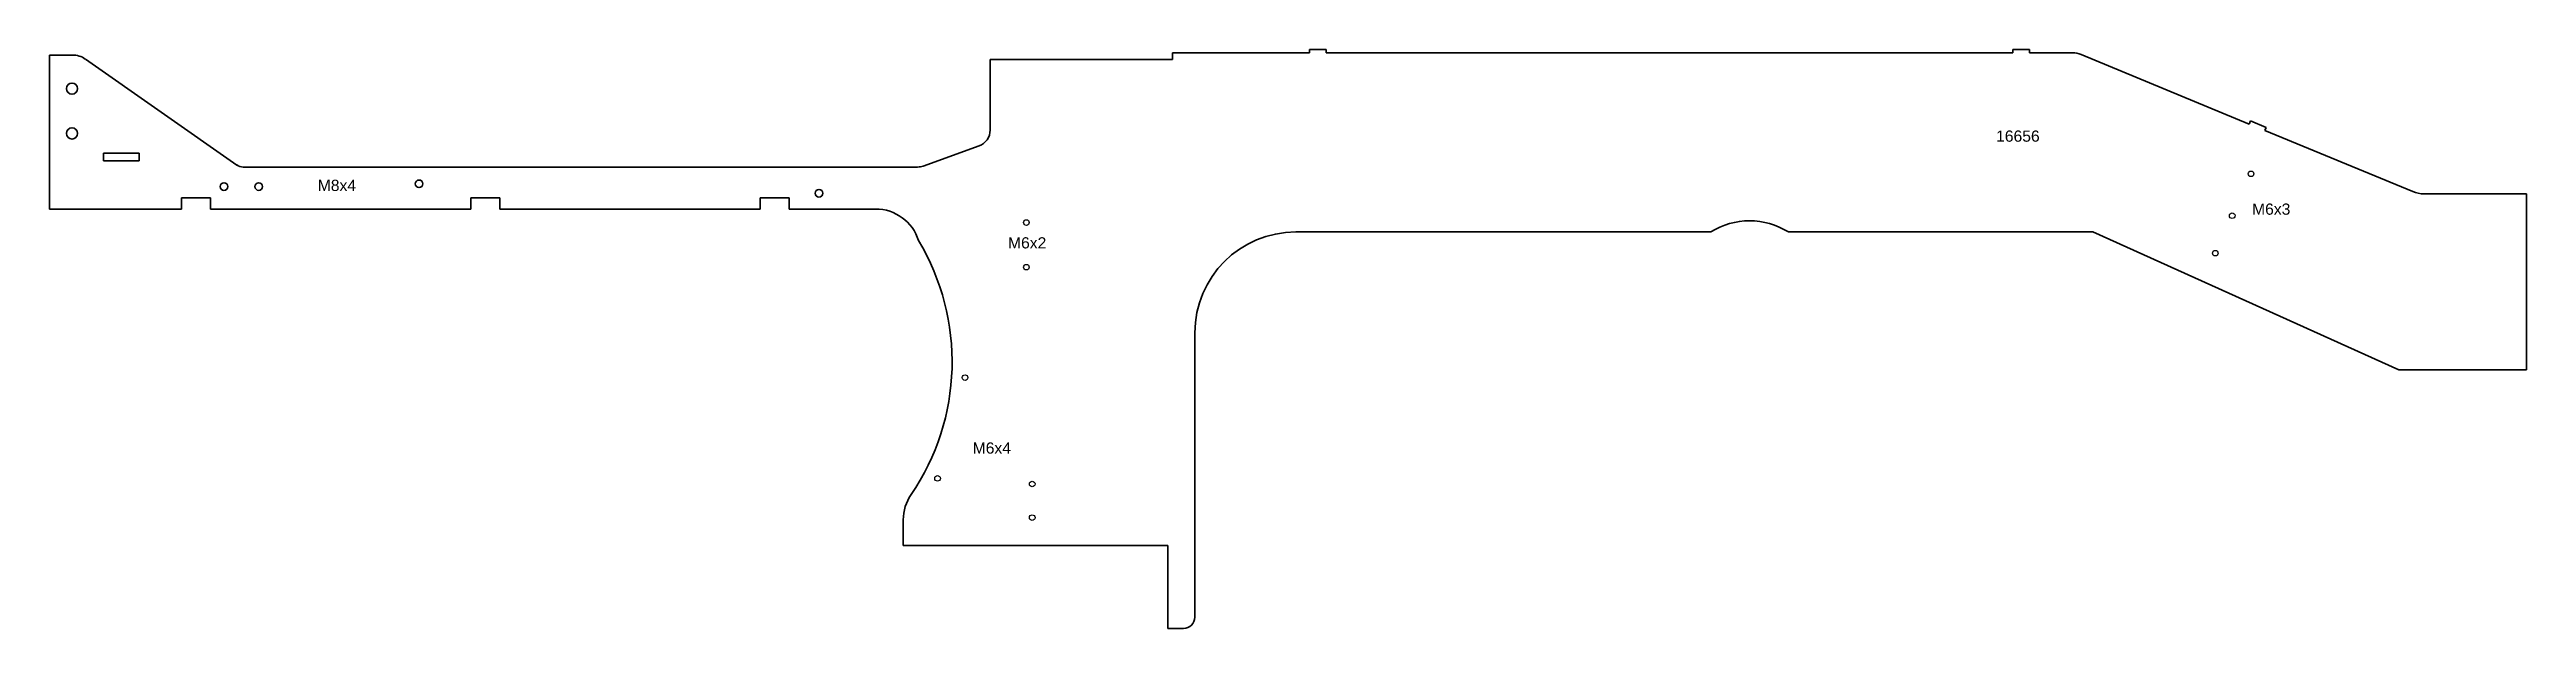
# Model space of a CAD drawing. Header units: millimetres. Extents: x 2742 to 4950, y 558 to 1075.
import ezdxf

# ---------------------------------------------------------------- set-up
doc = ezdxf.new("R2010")
doc.units = ezdxf.units.MM
doc.layers.add('Gravír', color=1, linetype='Continuous')
doc.styles.get("Standard").update_dxf_attribs({"font": 'arial.ttf'})

msp = doc.modelspace()

# ---------------------------------------------------------------- linework, layer by layer
at = {"color": 7, "linetype": 'Continuous', "lineweight": 35}
for p, q in [((2742, 1069.8), (2742, 932.3)), ((2762.4, 1069.8), (2742, 1069.8)), ((2909, 971.6), (2773.9, 1066.1)), ((3580.6, 1002.8), (3580.6, 1065.8)), ((3743.1, 1065.8), (3580.6, 1065.8)), ((3743.1, 1065.8), (3743.1, 1071.8)), ((3865.3, 1071.8), (3743.1, 1071.8)), ((3865.3, 1074.8), (3865.3, 1071.8)), ((3880.3, 1074.8), (3865.3, 1074.8)), ((3880.3, 1071.8), (3880.3, 1074.8)), ((4492.4, 1071.8), (3880.3, 1071.8)), ((4492.4, 1074.8), (4492.4, 1071.8)), ((4507.4, 1074.8), (4492.4, 1074.8)), ((4507.4, 1071.8), (4507.4, 1074.8)), ((4545.7, 1071.8), (4507.4, 1071.8)), ((4553.3, 1070.2), (4703.2, 1008.1)), ((4703.2, 1008.1), (4704.4, 1010.9)), ((4704.4, 1010.9), (4718.2, 1005.2)), ((4718.2, 1005.2), (4717.1, 1002.4)), ((4717.1, 1002.4), (4849, 947.8)), ((2822, 982.3), (2790, 982.3)), ((2790, 982.3), (2790, 975.3)), ((2790, 975.3), (2822, 975.3)), ((2822, 975.3), (2822, 982.3)), ((3521, 970.7), (3570.7, 988.7)), ((2914.7, 969.8), (3515.9, 969.8)), ((2742, 932.3), (2859.5, 932.3)), ((2859.5, 942.3), (2885.5, 942.3)), ((2859.5, 932.3), (2859.5, 942.3)), ((2885.5, 942.3), (2885.5, 932.3)), ((2885.5, 932.3), (3117.5, 932.3)), ((3117.5, 942.3), (3143.5, 942.3)), ((3117.5, 932.3), (3117.5, 942.3)), ((3143.5, 942.3), (3143.5, 932.3)), ((3143.5, 932.3), (3375.5, 932.3)), ((3375.5, 942.3), (3401.5, 942.3)), ((3375.5, 932.3), (3375.5, 942.3)), ((3401.5, 942.3), (3401.5, 932.3)), ((3401.5, 932.3), (3478.5, 932.3)), ((4950.3, 945.8), (4859.1, 945.8)), ((4950.3, 945.8), (4950.3, 788.8)), ((4223.1, 911.8), (3853.1, 911.8)), ((4563.6, 911.8), (4292.4, 911.8)), ((4563.6, 911.8), (4836.6, 788.8)), ((3763.1, 821.8), (3763.1, 567.8)), ((4836.6, 788.8), (4950.3, 788.8)), ((3503.1, 631.8), (3503.1, 654.8)), ((3503.1, 631.8), (3739.1, 631.8)), ((3739.1, 631.8), (3739.1, 557.8)), ((3753.1, 557.8), (3739.1, 557.8))]:
    msp.add_line(p, q, dxfattribs=at)
for centre, radius in [((2762, 1039.8), 5), ((2762, 999.8), 5), ((2897.5, 952.3), 3.4), ((2928.5, 952.3), 3.4), ((3071.5, 954.8), 3.4), ((3428, 946.4), 3.4)]:
    msp.add_circle(centre, radius, dxfattribs=at)
for centre in [(4704.8, 963.7), (4688, 926.3), (3612.9, 920.2), (4672.9, 892.9), (3612.9, 880.4), (3558.2, 781.8), (3533.7, 691.8), (3618.1, 686.8), (3618.1, 656.8)]:
    msp.add_circle(centre, 2.5)
for centre, radius, start, end in [((2762.4, 1049.8), 20, 55, 90), ((4545.7, 1051.8), 20, 67.5, 90), ((3565.6, 1002.8), 15, 290, 0), ((2914.7, 979.8), 10, 235, 270), ((3515.9, 984.8), 15, 270, 290), ((3478.5, 892.3), 40, 17.3757, 90), ((4859.1, 972.3), 26.5, 247.5, 270), ((3853.1, 821.8), 90, 90, 180), ((4257.7, 856.8), 65, 57.7958, 122.2042), ((3336.7, 795.9), 210, 325.6308, 31.039), ((3543.1, 654.8), 40, 145.6308, 180), ((3753.1, 567.8), 10, 270, 0)]:
    msp.add_arc(centre, radius, start, end, dxfattribs=at)

# ---------------------------------------------------------------- texts
at = {"layer": 'Gravír'}
for s, p in [('16656', (4477.5, 992.4)), ('M8x4', (2981.1, 948.4)), ('M6x3', (4705.7, 927.2)), ('M6x2', (3596.5, 897.1)), ('M6x4', (3565, 713.9))]:
    msp.add_text(s, height=10, dxfattribs=at).set_placement(p)

doc.saveas('drawing.dxf')
